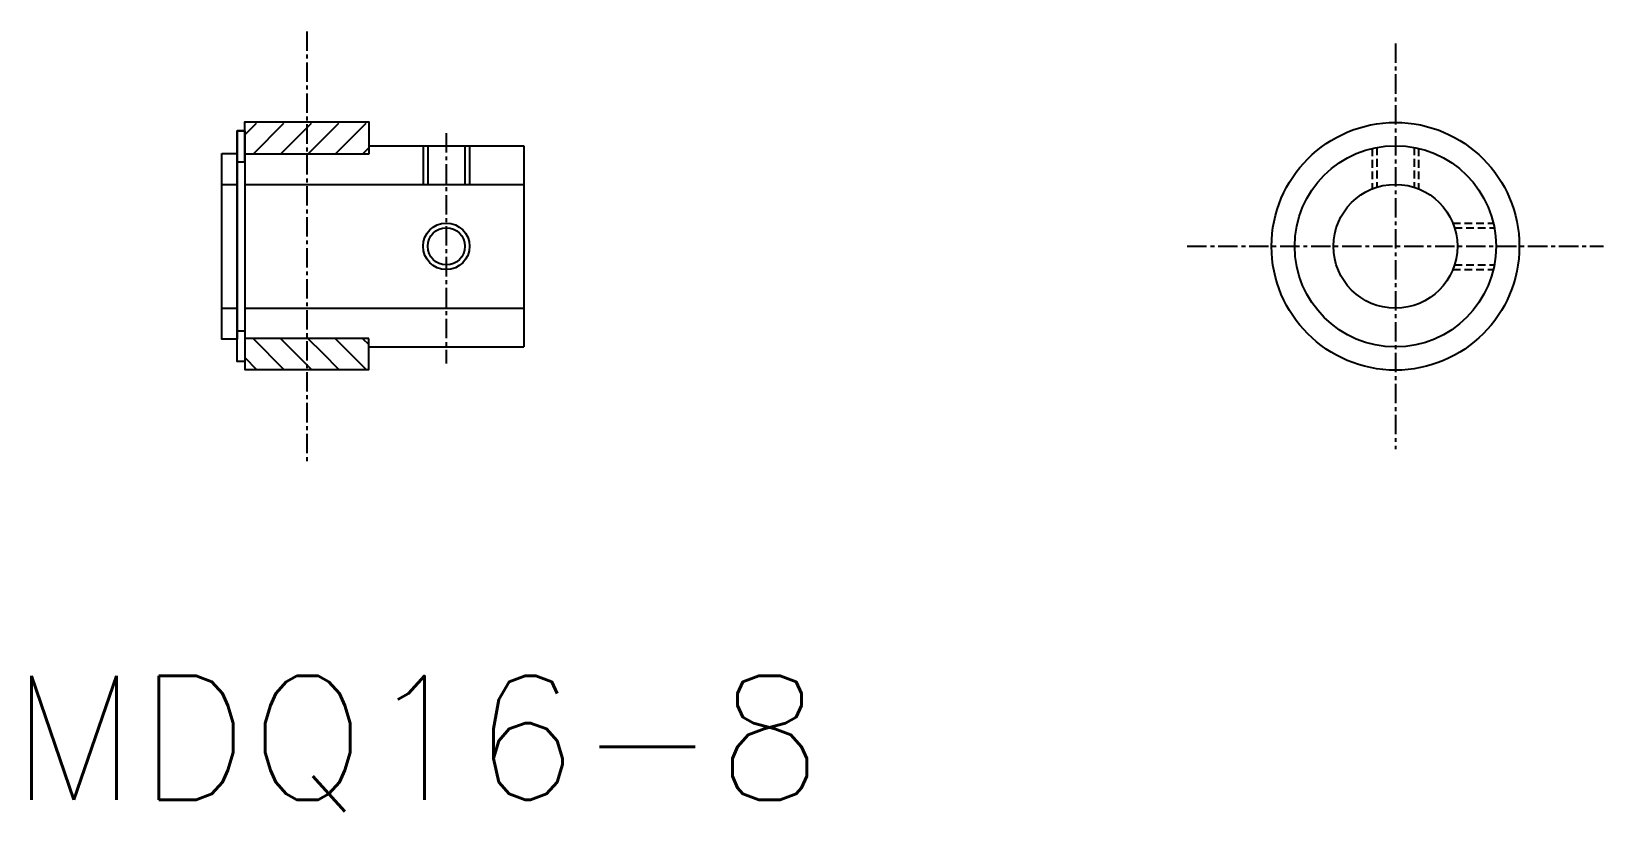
# Model space of a CAD drawing. Extents: x -11 to 90, y 1 to 51.
import ezdxf

# ---------------------------------------------------------------- set-up
doc = ezdxf.new("R2010")
doc.units = 0
doc.linetypes.add('CENTER', pattern=[2, 1.25, -0.25, 0.25, -0.25])
doc.linetypes.add('DASHED', pattern=[0.75, 0.5, -0.25])
doc.layers.get('0').update_dxf_attribs({"linetype": 'CONTINUOUS'})
doc.layers.add('CENTER', color=1, linetype='CENTER')
doc.layers.add('DASHED', color=3, linetype='DASHED')
doc.styles.get("Standard").update_dxf_attribs({"font": 'txt.shx', "bigfont": 'bigfont.shx'})

# ---------------------------------------------------------------- blocks, each defined once
blk = doc.blocks.new('*X90')
at = {"color": 0, "linetype": 'CONTINUOUS'}
for p, q in [((2.34, 44.52), (3.09, 45.27)), ((2.86, 43.27), (4.86, 45.27)), ((4.63, 43.27), (6.63, 45.27)), ((7.34, 44.22), (8.4, 45.27)), ((8.17, 43.27), (10.17, 45.27)), ((6.4, 43.27), (7.34, 44.22)), ((9.93, 43.27), (10.34, 43.68))]:
    blk.add_line(p, q, dxfattribs=at)
blk = doc.blocks.new('*X98')
at = {"color": 0, "linetype": 'CONTINUOUS'}
for p, q in [((2.86, 31.37), (4.86, 29.37)), ((4.63, 31.37), (6.63, 29.37)), ((6.4, 31.37), (7.34, 30.43)), ((8.17, 31.37), (10.17, 29.37)), ((9.93, 31.37), (10.34, 30.97)), ((2.34, 30.13), (3.09, 29.37)), ((7.34, 30.43), (8.4, 29.37))]:
    blk.add_line(p, q, dxfattribs=at)

msp = doc.modelspace()

# ---------------------------------------------------------------- linework, layer by layer
at = {"color": 7, "linetype": 'CONTINUOUS'}
for p, q in [((2.34, 44.57), (2.34, 29.37)), ((10.34, 43.82), (20.34, 43.82)), ((14.14, 43.82), (14.14, 41.32)), ((16.54, 43.82), (16.54, 41.32)), ((20.34, 43.82), (20.34, 30.82)), ((0.84, 41.32), (1.84, 41.32)), ((2.34, 41.32), (20.34, 41.32)), ((0.84, 33.32), (1.84, 33.32)), ((2.34, 33.32), (20.34, 33.32)), ((10.34, 30.82), (20.34, 30.82))]:
    msp.add_line(p, q, dxfattribs=at)
at = {"color": 3, "linetype": 'CONTINUOUS'}
for p, q in [((13.84, 43.82), (13.84, 41.32)), ((16.84, 43.82), (16.84, 41.32))]:
    msp.add_line(p, q, dxfattribs=at)
at = {"color": 7, "linetype": 'CONTINUOUS'}
for points in [[(1.84, 44.77), (2.34, 44.77), (2.34, 29.87), (1.84, 29.87)], [(1.84, 42.77), (2.34, 42.77), (2.34, 44.77), (1.84, 44.77)], [(10.34, 43.27), (2.34, 43.27), (2.34, 45.37), (10.34, 45.37)], [(0.84, 43.32), (1.84, 43.32), (1.84, 31.32), (0.84, 31.32)], [(1.84, 31.87), (2.34, 31.87), (2.34, 29.87), (1.84, 29.87)], [(10.34, 31.37), (2.34, 31.37), (2.34, 29.37), (10.34, 29.37)]]:
    msp.add_lwpolyline(points, close=True, dxfattribs=at)
for centre, radius in [((76.62, 37.32), 8), ((76.62, 37.32), 6.5), ((76.62, 37.32), 4), ((15.34, 37.32), 1.2)]:
    msp.add_circle(centre, radius, dxfattribs=at)
at = {"color": 3, "linetype": 'CONTINUOUS'}
msp.add_circle((15.34, 37.32), 1.5, dxfattribs=at)
at = {"layer": 'CENTER', "color": 1, "linetype": 'CENTER'}
for p, q in [((6.34, 51.2), (6.34, 23.45)), ((76.62, 50.43), (76.62, 24.22)), ((15.34, 44.63), (15.34, 29.75)), ((63.18, 37.32), (90.06, 37.32))]:
    msp.add_line(p, q, dxfattribs=at)
at = {"layer": 'DASHED', "color": 3, "linetype": 'DASHED'}
for p, q in [((75.12, 43.65), (75.12, 41.03)), ((75.42, 43.71), (75.42, 41.14)), ((77.82, 43.71), (77.82, 41.14)), ((78.12, 43.65), (78.12, 41.03)), ((80.33, 38.82), (82.95, 38.82)), ((80.44, 38.52), (83.01, 38.52)), ((80.33, 35.82), (82.95, 35.82)), ((80.44, 36.12), (83.01, 36.12))]:
    msp.add_line(p, q, dxfattribs=at)

# ---------------------------------------------------------------- block references
at = {"color": 3, "linetype": 'CONTINUOUS'}
for name in ['*X90', '*X98']:
    msp.add_blockref(name, (0, 0), dxfattribs=at)

# ---------------------------------------------------------------- texts
at = {"color": 7, "linetype": 'CONTINUOUS'}
msp.add_text('MDQ16-8', height=8, dxfattribs=at).set_placement((-12.82, 1.57))

doc.saveas('drawing.dxf')
